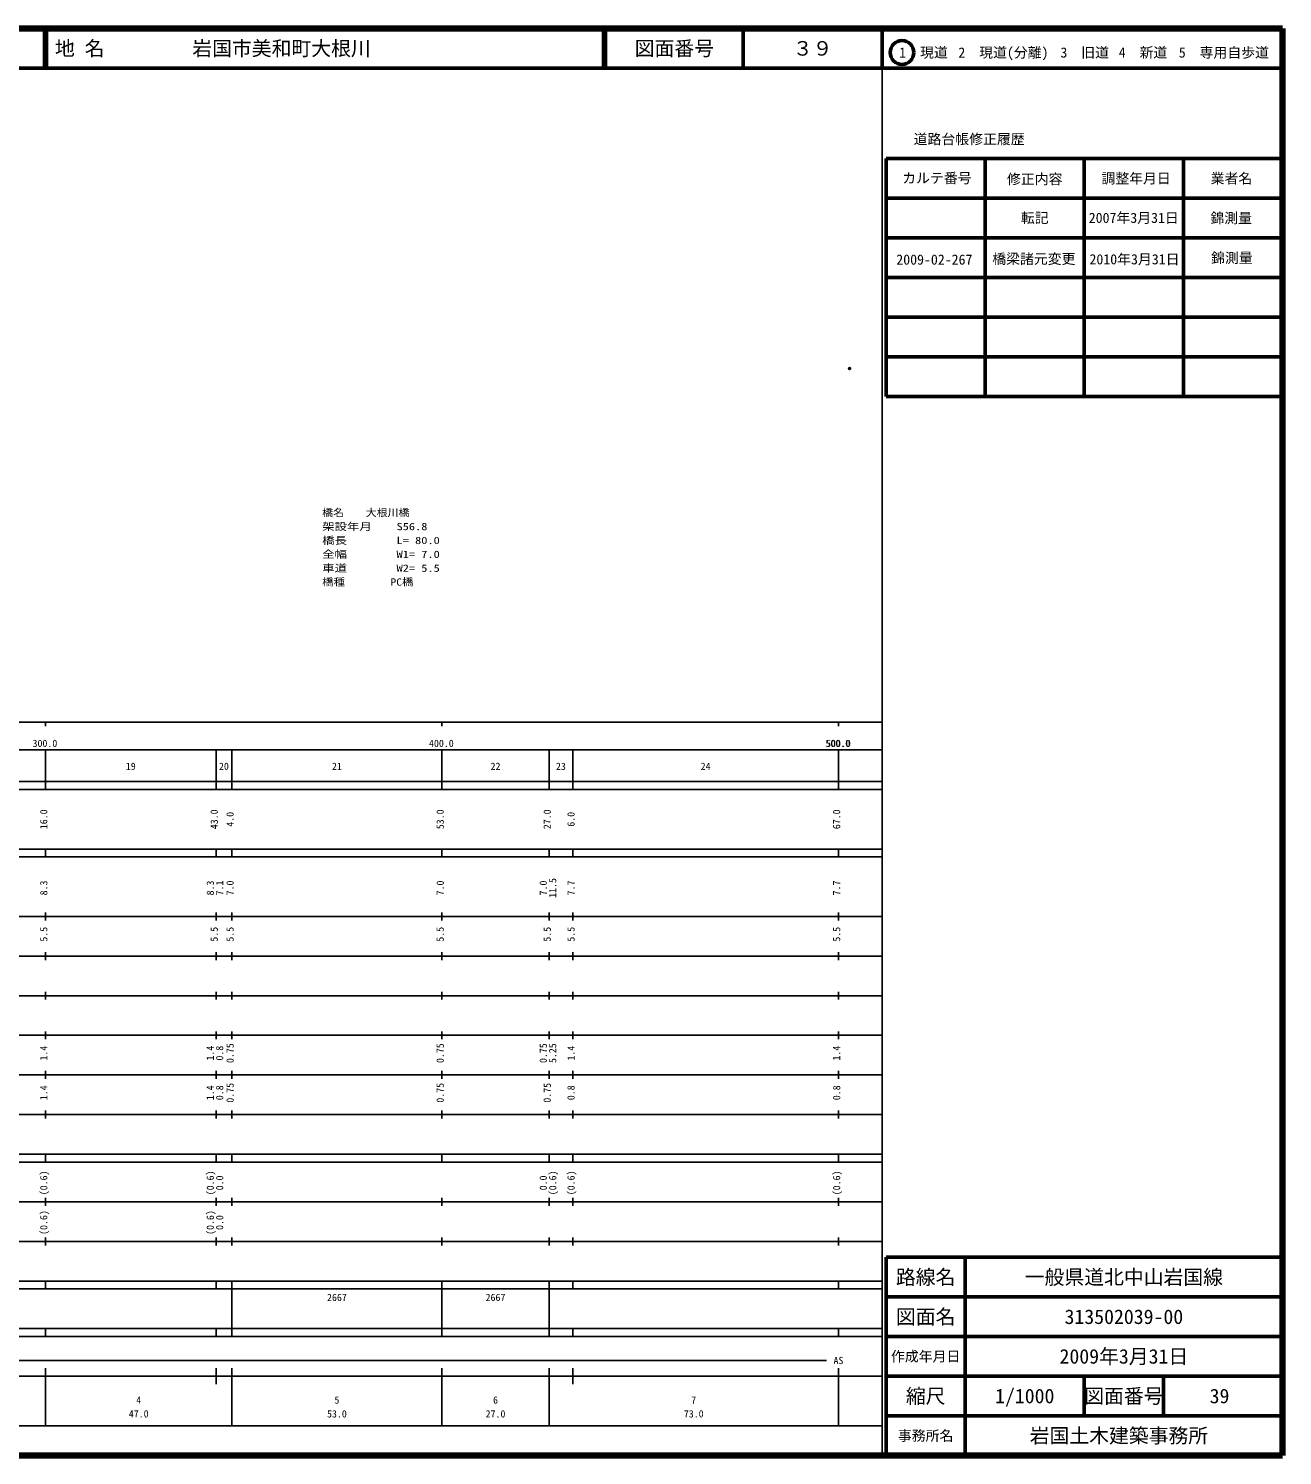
# Model space of a CAD drawing. Units: millimetres on the paper. Extents: x 40 to 680, y 20 to 380.
# Drawn here: x 363.7 to 680, y 20 to 380 of the extents above; entities that cross this region are included whole.
import ezdxf
from ezdxf.enums import TextEntityAlignment as Align

# ---------------------------------------------------------------- set-up
doc = ezdxf.new("R2010")
doc.units = ezdxf.units.MM
doc.header["$PDMODE"] = 32
doc.header["$PDSIZE"] = 0.5
for name, color, linetype in [('M-OTRS', 6, 'Continuous'), ('M-STR-HTXT', 7, 'Continuous'), ('M-TTL-TXT', 7, 'Continuous')]:
    doc.layers.add(name, color=color, linetype=linetype)
for name, color, linetype, lineweight in [('M-TTL', 2, 'Continuous', 140), ('M-TTL-BAND', 7, 'Continuous', 25), ('M-TTL-FRAM', 2, 'Continuous', 50), ('M-TTL-LINE', 7, 'Continuous', 50)]:
    doc.layers.add(name, color=color, linetype=linetype, lineweight=lineweight)
doc.styles.add('ＭＳ ゴシック', font='')
doc.styles.get('ＭＳ ゴシック').set_extended_font_data('MS Gothic')

msp = doc.modelspace()

# ---------------------------------------------------------------- linework, layer by layer
at = {"layer": 'M-OTRS'}
msp.add_point((570.829, 294.215), dxfattribs=at)
at = {"layer": 'M-TTL'}
for p, q in [((680, 380), (40, 380)), ((680, 20), (680, 380)), ((40, 20), (680, 20))]:
    msp.add_line(p, q, dxfattribs=at)
at = {"layer": 'M-TTL-BAND'}
for p, q in [((579, 20), (579, 370)), ((40, 205), (579, 205)), ((368, 205), (368, 204)), ((468, 205), (468, 204)), ((568, 205), (568, 204)), ((68, 198), (579, 198)), ((368, 188), (368, 198)), ((411, 188), (411, 198)), ((415, 188), (415, 198)), ((468, 188), (468, 198)), ((495, 188), (495, 198)), ((501, 188), (501, 198)), ((568, 188), (568, 198)), ((40, 190), (579, 190)), ((40, 188), (579, 188)), ((40, 173), (579, 173)), ((368, 171), (368, 173)), ((411, 171), (411, 173)), ((415, 171), (415, 173)), ((468, 171), (468, 173)), ((495, 171), (495, 173)), ((501, 171), (501, 173)), ((568, 171), (568, 173)), ((40, 171), (579, 171)), ((40, 156), (579, 156)), ((368, 155), (368, 157)), ((411, 155), (411, 157)), ((415, 155), (415, 157)), ((468, 155), (468, 157)), ((495, 155), (495, 157)), ((501, 155), (501, 157)), ((568, 155), (568, 157)), ((46, 146), (579, 146)), ((368, 145), (368, 147)), ((411, 145), (411, 147)), ((415, 145), (415, 147)), ((468, 145), (468, 147)), ((495, 145), (495, 147)), ((501, 145), (501, 147)), ((568, 145), (568, 147)), ((368, 135), (368, 137)), ((411, 135), (411, 137)), ((415, 135), (415, 137)), ((468, 135), (468, 137)), ((495, 135), (495, 137)), ((501, 135), (501, 137)), ((568, 135), (568, 137)), ((52, 136), (579, 136)), ((46, 126), (579, 126)), ((368, 125), (368, 127)), ((411, 125), (411, 127)), ((415, 125), (415, 127)), ((468, 125), (468, 127)), ((495, 125), (495, 127)), ((501, 125), (501, 127)), ((568, 125), (568, 127)), ((52, 116), (579, 116)), ((368, 115), (368, 117)), ((411, 115), (411, 117)), ((415, 115), (415, 117)), ((468, 115), (468, 117)), ((495, 115), (495, 117)), ((501, 115), (501, 117)), ((568, 115), (568, 117)), ((46, 106), (579, 106)), ((368, 105), (368, 107)), ((411, 105), (411, 107)), ((415, 105), (415, 107)), ((468, 105), (468, 107)), ((495, 105), (495, 107)), ((501, 105), (501, 107)), ((568, 105), (568, 107)), ((40, 96), (579, 96)), ((40, 94), (579, 94)), ((368, 94), (368, 96)), ((411, 94), (411, 96)), ((415, 94), (415, 96)), ((468, 94), (468, 96)), ((495, 94), (495, 96)), ((501, 94), (501, 96)), ((568, 94), (568, 96)), ((49, 84), (579, 84)), ((368, 83), (368, 85)), ((411, 83), (411, 85)), ((415, 83), (415, 85)), ((468, 83), (468, 85)), ((495, 83), (495, 85)), ((501, 83), (501, 85)), ((568, 83), (568, 85)), ((40, 74), (579, 74)), ((368, 73), (368, 75)), ((411, 73), (411, 75)), ((415, 73), (415, 75)), ((468, 73), (468, 75)), ((495, 73), (495, 75)), ((501, 73), (501, 75)), ((568, 73), (568, 75)), ((40, 64), (579, 64)), ((40, 62), (579, 62)), ((368, 62), (368, 64)), ((411, 62), (411, 64)), ((415, 62), (415, 64)), ((415, 52), (415, 62)), ((468, 62), (468, 64)), ((468, 52), (468, 62)), ((468, 52), (468, 62)), ((495, 62), (495, 64)), ((495, 52), (495, 62)), ((501, 62), (501, 64)), ((568, 62), (568, 64)), ((40, 52), (579, 52)), ((368, 50), (368, 52)), ((411, 50), (411, 52)), ((415, 50), (415, 52)), ((468, 50), (468, 52)), ((495, 50), (495, 52)), ((501, 50), (501, 52)), ((568, 50), (568, 52)), ((40, 50), (579, 50)), ((71, 44), (565, 44)), ((40, 40), (579, 40)), ((368, 27.5), (368, 42)), ((411, 38), (411, 42)), ((415, 27.5), (415, 42)), ((468, 27.5), (468, 42)), ((495, 27.5), (495, 42)), ((501, 38), (501, 42)), ((568, 27.5), (568, 42)), ((68, 27.5), (579, 27.5))]:
    msp.add_line(p, q, dxfattribs=at)
at = {"layer": 'M-TTL-FRAM'}
for p, q in [((580, 347.197), (580, 287.197)), ((580, 347.197), (680, 347.197)), ((580, 287.197), (680, 287.197)), ((680, 70), (580, 70)), ((580, 70), (580, 20))]:
    msp.add_line(p, q, dxfattribs=at)
at = {"layer": 'M-TTL-LINE'}
for p, q in [((367.75, 380), (367.75, 370)), ((368.25, 380), (368.25, 370)), ((508.747, 380), (508.747, 370)), ((509.247, 380), (509.247, 370)), ((543.997, 380), (543.997, 370)), ((579, 380), (579, 370)), ((40, 370), (680, 370)), ((605, 347.197), (605, 287.197)), ((630, 347.197), (630, 287.197)), ((655, 347.197), (655, 287.197)), ((580, 337.197), (680, 337.197)), ((580, 327.197), (680, 327.197)), ((580, 317.197), (680, 317.197)), ((580, 307.197), (680, 307.197)), ((580, 297.197), (680, 297.197)), ((600, 70), (600, 20)), ((680, 60), (580, 60)), ((680, 50), (580, 50)), ((680, 40), (580, 40)), ((630, 40), (630, 30)), ((650, 40), (650, 30)), ((680, 30), (580, 30))]:
    msp.add_line(p, q, dxfattribs=at)
msp.add_circle((584.031, 373.958), 3, dxfattribs=at)

# ---------------------------------------------------------------- texts
at = {"layer": 'M-STR-HTXT', "style": 'ＭＳ ゴシック'}
for s, width, p in [('橋名\u3000\u3000大根川橋', 1.1, (437.782, 256.389)), ('橋長\u3000\u3000\u3000\u3000L= 80.0', 1.25, (437.782, 249.389)), ('架設年月\u3000\u3000S56.8', 1.25, (437.782, 252.889)), ('全幅\u3000\u3000\u3000\u3000W1= 7.0', 1.25, (437.782, 245.889)), ('車道\u3000\u3000\u3000\u3000W2= 5.5', 1.25, (437.782, 242.389)), ('橋種\u3000\u3000\u3000\u3000PC橋', 1.15, (437.782, 238.889))]:
    msp.add_text(s, height=1.833, dxfattribs=dict(at, width=width)).set_placement(p, align=Align.BOTTOM_LEFT)
at = {"layer": 'M-TTL-BAND', "style": 'ＭＳ ゴシック'}
for s, p in [('300.0', (367.844, 198.195)), ('400.0', (467.844, 198.195)), ('500.0', (567.844, 198.195)), ('500.0', (568, 198.195)), ('19', (389.5, 192.405)), ('20', (413, 192.405)), ('21', (441.5, 192.405)), ('22', (481.5, 192.405)), ('23', (498, 192.405)), ('24', (534.5, 192.405)), ('AS', (568, 42.5)), ('4', (391.5, 32.523)), ('5', (441.5, 32.523)), ('6', (481.5, 32.523)), ('7', (531.5, 32.523)), ('47.0', (391.5, 29.033)), ('53.0', (441.5, 29.033)), ('27.0', (481.5, 29.033)), ('73.0', (531.5, 29.033))]:
    msp.add_text(s, height=1.833, dxfattribs=at).set_placement(p, align=Align.BOTTOM_CENTER)
for s, p in [('16.0', (369, 180.5)), ('43.0', (412, 180.5)), ('4.0', (416, 180.5)), ('53.0', (469, 180.5)), ('27.0', (496, 180.5)), ('6.0', (502, 180.5)), ('67.0', (569, 180.5)), ('8.3', (369, 163.174)), ('8.3', (411, 163.174)), ('7.1', (413.37, 163.174)), ('7.0', (416, 163.174)), ('7.0', (469, 163.174)), ('7.0', (495, 163.174)), ('11.5', (497.37, 163.174)), ('7.7', (502, 163.174)), ('7.7', (569, 163.174)), ('5.5', (369, 151.5)), ('5.5', (412, 151.5)), ('5.5', (416, 151.5)), ('5.5', (469, 151.5)), ('5.5', (496, 151.5)), ('5.5', (502, 151.5)), ('5.5', (569, 151.5)), ('1.4', (369, 121.5)), ('1.4', (411, 121.5)), ('0.8', (413.37, 121.5)), ('0.75', (416, 121.5)), ('0.75', (469, 121.5)), ('0.75', (495, 121.5)), ('5.25', (497.37, 121.5)), ('1.4', (502, 121.5)), ('1.4', (569, 121.5)), ('1.4', (369, 111.5)), ('1.4', (411, 111.5)), ('0.8', (413.37, 111.5)), ('0.75', (416, 111.5)), ('0.75', (469, 111.5)), ('0.75', (496, 111.5)), ('0.8', (502, 111.5)), ('0.8', (569, 111.5)), ('(0.6)', (369, 88.764)), ('(0.6)', (411, 88.764)), ('0.0', (413.37, 88.764)), ('0.0', (495, 88.764)), ('(0.6)', (497.37, 88.764)), ('(0.6)', (502, 88.764)), ('(0.6)', (569, 88.764)), ('(0.6)', (369, 78.764)), ('(0.6)', (411, 78.764)), ('0.0', (413.37, 78.764))]:
    msp.add_text(s, height=1.833, rotation=90, dxfattribs=at).set_placement(p, align=Align.BOTTOM_CENTER)
for p in [(439, 58.405), (479, 58.405)]:
    msp.add_text('2667', height=1.833, dxfattribs=at).set_placement(p, align=Align.BOTTOM_LEFT)
at = {"layer": 'M-TTL-TXT', "style": 'ＭＳ ゴシック'}
for s, p in [('地 名', (370.38, 375)), ('岩国市美和町大根川', (405.024, 375))]:
    msp.add_text(s, height=3.666, dxfattribs=at).set_placement(p, align=Align.MIDDLE_LEFT)
for s, height, p in [('図面番号', 3.666, (526.622, 375)), ('３９', 3.666, (561.497, 375)), ('1\u3000現道', 2.566, (589.448, 373.958)), ('2\u3000現道(分離)', 2.566, (609.619, 373.958)), ('3\u3000旧道', 2.566, (630.121, 373.958)), ('4\u3000新道', 2.566, (644.824, 373.958)), ('5\u3000専用自歩道', 2.566, (665.228, 373.958)), ('道路台帳修正履歴', 2.566, (600.968, 352.113)), ('カルテ番号', 2.566, (592.839, 342.277)), ('修正内容', 2.566, (617.509, 342.023)), ('調整年月日', 2.566, (643.089, 342.197)), ('業者名', 2.566, (667.134, 342.197)), ('転記', 2.566, (617.5, 332.245)), ('2007年3月31日', 2.566, (642.5, 332.245)), ('錦測量', 2.566, (667.077, 332.189)), ('2009-02-267', 2.566, (592.199, 321.711)), ('橋梁諸元変更', 2.566, (617.301, 321.901)), ('2010年3月31日', 2.566, (642.681, 321.784)), ('錦測量', 2.566, (667.242, 322.135)), ('路線名', 3.666, (590, 65)), ('路線名', 3.666, (590, 65)), ('一般県道北中山岩国線', 3.666, (640, 65)), ('図面名', 3.666, (590, 55)), ('図面名', 3.666, (590, 55)), ('313502039-00', 3.666, (640, 55)), ('2009年3月31日', 3.666, (640, 45)), ('作成年月日', 2.566, (590, 45)), ('作成年月日', 2.566, (590, 45)), ('縮尺', 3.666, (590, 35)), ('縮尺', 3.666, (590, 35)), ('1/1000', 3.666, (615, 35)), ('図面番号', 3.666, (640, 35)), ('図面番号', 3.666, (640, 35)), ('39', 3.666, (664.125, 35)), ('事務所名', 2.566, (590, 25)), ('事務所名', 2.566, (590, 25)), ('岩国土木建築事務所 ', 3.666, (640, 25))]:
    msp.add_text(s, height=height, dxfattribs=at).set_placement(p, align=Align.MIDDLE_CENTER)

doc.saveas('drawing.dxf')
